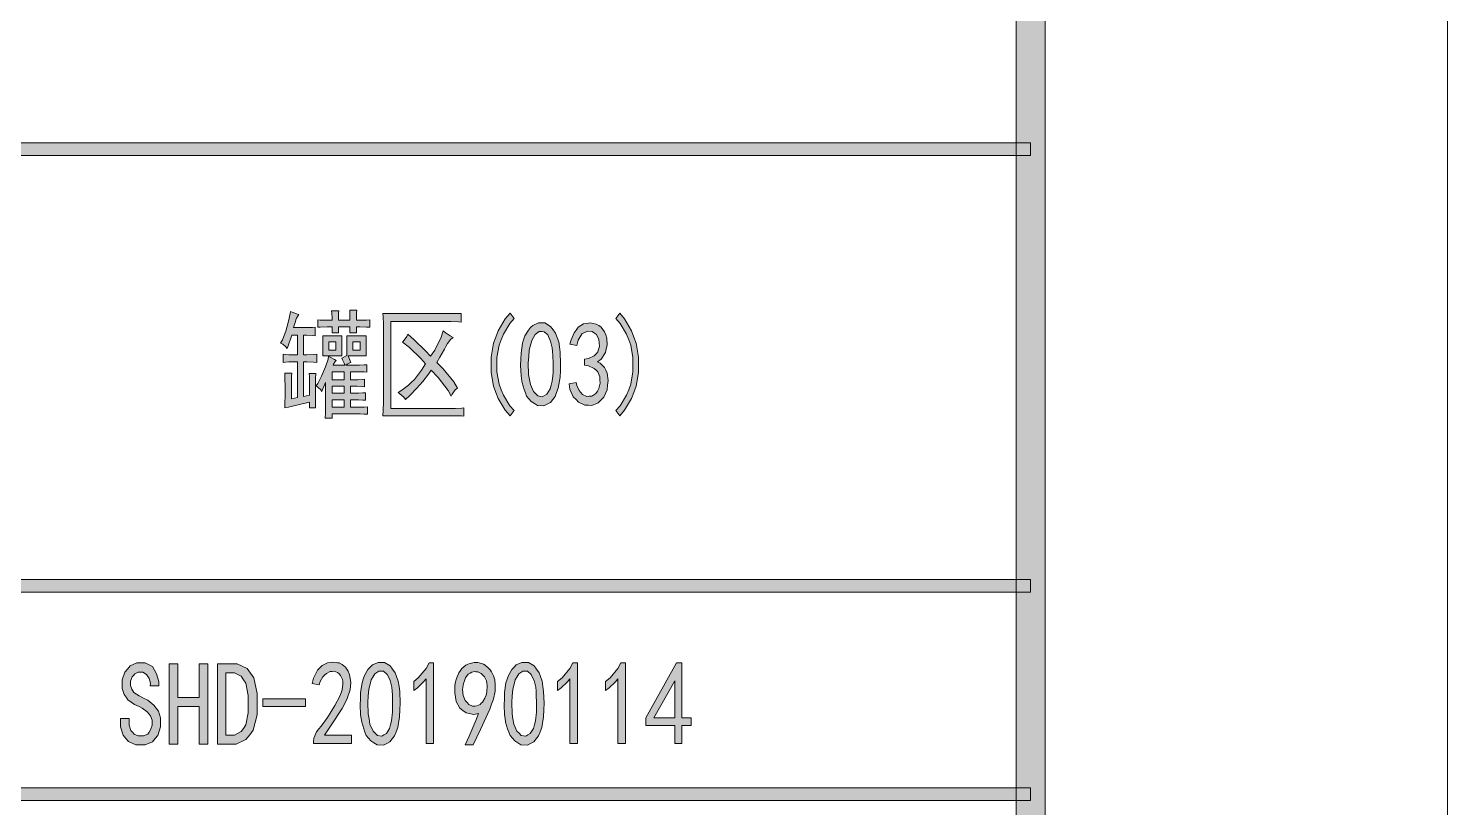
# Model space of a CAD drawing. Header units: millimetres. Extents: x 0 to 586, y 0 to 414.
# Drawn here: x 552.07 to 585.63, y 41.14 to 59.56 of the extents above; entities that cross this region are included whole.
import ezdxf

# ---------------------------------------------------------------- set-up
doc = ezdxf.new("R2010")
doc.units = ezdxf.units.MM

msp = doc.modelspace()

# ---------------------------------------------------------------- hatches: boundary and pattern name
h = msp.add_hatch(color=0)
h.dxf.hatch_style = 2
h.paths.add_polyline_path([(576.117861, 9.514417), (575.429944, 10.205861), (575.429944, 403.877639), (576.117861, 404.569083)])
h = msp.add_hatch(color=0)
h.dxf.hatch_style = 2
h.paths.add_polyline_path([(541.390417, 56.560861), (541.390417, 56.857194), (575.772139, 56.857194), (575.772139, 56.560861)])
h = msp.add_hatch(color=0)
h.dxf.hatch_style = 2
h.paths.add_polyline_path([(558.8635, 50.595389), (558.722389, 50.595389), (558.722389, 50.725917), (558.517778, 50.676528), (558.224972, 50.6095), (558.136778, 50.595389), (558.140306, 50.694167), (558.147361, 50.888194), (558.147361, 50.983444), (558.147361, 51.082222), (558.140306, 51.297417), (558.136778, 51.413833), (558.306111, 51.413833), (558.299056, 51.343278), (558.295528, 51.191583), (558.295528, 51.113972), (558.295528, 50.803528), (558.436639, 50.838806), (558.436639, 51.678417), (558.270833, 51.678417), (558.235556, 51.678417), (558.150889, 51.674889), (558.1015, 51.667833), (558.1015, 51.858333), (558.150889, 51.851278), (558.235556, 51.844222), (558.270833, 51.844222), (558.436639, 51.844222), (558.436639, 52.309889), (558.306111, 52.309889), (558.277889, 52.239333), (558.221444, 52.084111), (558.189694, 51.999444), (558.165, 52.034722), (558.087389, 52.094694), (558.038, 52.122917), (558.083861, 52.204056), (558.161472, 52.408667), (558.193222, 52.525083), (558.2285, 52.645028), (558.263778, 52.821417), (558.270833, 52.874333), (558.313167, 52.853167), (558.415472, 52.814361), (558.471917, 52.796722), (558.45075, 52.775556), (558.415472, 52.715583), (558.401361, 52.676778), (558.390778, 52.637972), (558.359028, 52.542722), (558.341389, 52.489806), (558.623611, 52.489806), (558.676528, 52.489806), (558.792944, 52.493333), (558.852917, 52.500389), (558.852917, 52.299306), (558.789417, 52.306361), (558.651833, 52.309889), (558.581278, 52.309889), (558.581278, 51.844222), (558.658889, 51.844222), (558.814111, 51.851278), (558.891722, 51.858333), (558.891722, 51.667833), (558.814111, 51.674889), (558.658889, 51.678417), (558.581278, 51.678417), (558.581278, 50.859972), (558.722389, 50.891722), (558.722389, 51.124556), (558.722389, 51.191583), (558.718861, 51.329167), (558.711806, 51.40325), (558.874083, 51.40325), (558.8635, 51.279778)])
h = msp.add_hatch(color=0)
h.dxf.hatch_style = 2
h.paths.add_polyline_path([(559.837167, 52.899028), (559.833639, 52.835528), (559.830111, 52.719111), (559.830111, 52.666194), (559.907722, 52.666194), (560.07, 52.669722), (560.147611, 52.676778), (560.147611, 52.500389), (560.07, 52.503917), (559.907722, 52.510972), (559.830111, 52.510972), (559.830111, 52.366333), (559.678417, 52.366333), (559.678417, 52.510972), (559.40325, 52.510972), (559.40325, 52.366333), (559.255083, 52.366333), (559.255083, 52.510972), (559.142194, 52.510972), (558.972861, 52.503917), (558.916417, 52.500389), (558.916417, 52.676778), (558.972861, 52.669722), (559.142194, 52.666194), (559.255083, 52.666194), (559.255083, 52.719111), (559.248028, 52.832), (559.2445, 52.888444), (559.413833, 52.888444), (559.406778, 52.832), (559.40325, 52.719111), (559.40325, 52.666194), (559.678417, 52.666194), (559.678417, 52.719111), (559.674889, 52.835528), (559.671361, 52.899028)])
h = msp.add_hatch(color=0)
h.dxf.hatch_style = 2
h.paths.add_polyline_path([(562.310139, 52.620333), (562.243111, 52.627389), (562.066722, 52.630917), (561.957361, 52.630917), (560.645028, 52.630917), (560.645028, 50.581278), (562.087889, 50.581278), (562.176083, 50.581278), (562.320722, 50.588333), (562.373639, 50.595389), (562.373639, 50.394306), (562.313667, 50.401361), (562.1655, 50.404889), (562.07025, 50.404889), (560.458056, 50.404889), (560.461583, 50.538944), (560.468639, 50.732972), (560.468639, 50.792944), (560.468639, 52.475694), (560.468639, 52.570944), (560.461583, 52.743806), (560.458056, 52.821417), (562.310139, 52.821417)])
h = msp.add_hatch(color=0)
h.dxf.hatch_style = 2
h.paths.add_polyline_path([(563.558972, 50.528361), (563.463722, 50.404889), (563.350833, 50.538944), (563.185028, 50.814111), (563.128583, 50.95875), (563.075667, 51.103389), (563.019222, 51.431472), (563.019222, 51.611389), (563.019222, 51.794833), (563.075667, 52.122917), (563.128583, 52.267556), (563.185028, 52.412194), (563.350833, 52.694417), (563.463722, 52.832), (563.558972, 52.708528), (563.456667, 52.588583), (563.304972, 52.334583), (563.255583, 52.204056), (563.202667, 52.077056), (563.153278, 51.780722), (563.153278, 51.611389), (563.153278, 51.445583), (563.202667, 51.14925), (563.255583, 51.018722), (563.304972, 50.891722), (563.456667, 50.644778)])
h = msp.add_hatch(color=0)
h.dxf.hatch_style = 2
h.paths.add_polyline_path([(566.501139, 51.611389), (566.501139, 51.431472), (566.444694, 51.103389), (566.391778, 50.95875), (566.335333, 50.814111), (566.169528, 50.538944), (566.060167, 50.404889), (565.961389, 50.528361), (566.063694, 50.644778), (566.215389, 50.891722), (566.268306, 51.018722), (566.317694, 51.14925), (566.367083, 51.445583), (566.367083, 51.611389), (566.367083, 51.780722), (566.317694, 52.077056), (566.268306, 52.204056), (566.215389, 52.334583), (566.063694, 52.588583), (565.961389, 52.708528), (566.060167, 52.832), (566.169528, 52.694417), (566.335333, 52.412194), (566.391778, 52.267556), (566.444694, 52.122917), (566.501139, 51.794833)])
h = msp.add_hatch(color=0)
h.dxf.hatch_style = 2
h.paths.add_polyline_path([(561.043667, 52.334583), (561.198889, 52.200528), (561.467, 51.939472), (561.583417, 51.812472), (561.685722, 51.960639), (561.837417, 52.2605), (561.883278, 52.412194), (561.932667, 52.373389), (562.049083, 52.295778), (562.116111, 52.256972), (562.066722, 52.218167), (561.982056, 52.112333), (561.946778, 52.045306), (561.9115, 51.978278), (561.805667, 51.791306), (561.735111, 51.667833), (561.883278, 51.512611), (562.130222, 51.209222), (562.221944, 51.057528), (562.169028, 51.015194), (562.094944, 50.919944), (562.07025, 50.870556), (561.999694, 51.004611), (561.766861, 51.308), (561.601056, 51.480861), (561.534028, 51.385611), (561.399972, 51.21275), (561.332944, 51.135139), (561.262389, 51.057528), (561.093056, 50.888194), (560.99075, 50.792944), (560.951944, 50.842333), (560.860222, 50.927), (560.814361, 50.95875), (560.902556, 51.008139), (561.061306, 51.128083), (561.131861, 51.198639), (561.202417, 51.265667), (561.37175, 51.484389), (561.467, 51.636083), (561.357639, 51.763083), (561.082472, 52.017083), (560.920194, 52.144083), (560.962528, 52.189944), (561.026028, 52.281667)])
h = msp.add_hatch(color=0)
h.paths.add_polyline_path([(563.717722, 51.741917), (563.724778, 51.886556), (563.756528, 52.119389), (563.78475, 52.204056), (563.812972, 52.29225), (563.897639, 52.433361), (563.950556, 52.489806), (564.003472, 52.542722), (564.134, 52.599167), (564.211611, 52.599167), (564.289222, 52.599167), (564.423278, 52.518028), (564.479722, 52.436889), (564.539694, 52.359278), (564.613778, 52.154667), (564.631417, 52.034722), (564.649056, 51.91125), (564.659639, 51.632556), (564.652583, 51.473806), (564.649056, 51.315056), (564.603194, 51.057528), (564.564389, 50.95875), (564.529111, 50.859972), (564.416222, 50.722389), (564.338611, 50.683583), (564.264528, 50.644778), (564.112833, 50.651833), (564.03875, 50.697694), (563.964667, 50.747083), (563.855306, 50.870556), (563.827083, 50.948167), (563.795333, 51.025778), (563.749472, 51.188056), (563.735361, 51.27625), (563.724778, 51.360917), (563.714194, 51.59375)])
h.paths.add_polyline_path([(563.904694, 51.805417), (563.890583, 51.653722), (563.901167, 51.382083), (563.922333, 51.265667), (563.9435, 51.145722), (564.017583, 50.976389), (564.0705, 50.927), (564.119889, 50.877611), (564.225722, 50.856444), (564.278639, 50.888194), (564.331556, 50.916417), (564.409167, 51.039889), (564.433861, 51.131611), (564.458556, 51.223333), (564.479722, 51.420889), (564.479722, 51.53025), (564.479722, 51.639611), (564.476194, 51.833639), (564.469139, 51.921833), (564.462083, 52.010028), (564.41975, 52.172306), (564.388, 52.242861), (564.35625, 52.316944), (564.268056, 52.391028), (564.211611, 52.394556), (564.155167, 52.398083), (564.059917, 52.327528), (564.017583, 52.256972), (563.97525, 52.182889), (563.918806, 51.960639)])
h = msp.add_hatch(color=0)
h.dxf.hatch_style = 2
h.paths.add_polyline_path([(564.860722, 51.159833), (565.023, 51.191583), (565.040639, 51.121028), (565.097083, 51.001083), (565.135889, 50.955222), (565.178222, 50.905833), (565.277, 50.8635), (565.336972, 50.867028), (565.396944, 50.867028), (565.492194, 50.930528), (565.527472, 50.986972), (565.56275, 51.046944), (565.5945, 51.177472), (565.587444, 51.251556), (565.583917, 51.329167), (565.538056, 51.445583), (565.495722, 51.484389), (565.453389, 51.526722), (565.319333, 51.586694), (565.224083, 51.600806), (565.224083, 51.745444), (565.319333, 51.756028), (565.453389, 51.819528), (565.495722, 51.868917), (565.538056, 51.918306), (565.576861, 52.048833), (565.569806, 52.126444), (565.566278, 52.207583), (565.509833, 52.324), (565.456917, 52.359278), (565.404, 52.398083), (565.291111, 52.405139), (565.231139, 52.376917), (565.171167, 52.348694), (565.075917, 52.193472), (565.040639, 52.066472), (564.878361, 52.10175), (564.906583, 52.200528), (564.980667, 52.366333), (565.026528, 52.433361), (565.072389, 52.500389), (565.199389, 52.578), (565.277, 52.588583), (565.358139, 52.599167), (565.49925, 52.574472), (565.559222, 52.539194), (565.619194, 52.500389), (565.700333, 52.391028), (565.725028, 52.316944), (565.749722, 52.242861), (565.756778, 52.077056), (565.739139, 51.988861), (565.7215, 51.900667), (565.619194, 51.745444), (565.534528, 51.678417), (565.598028, 51.646667), (565.693278, 51.547889), (565.725028, 51.480861), (565.760306, 51.413833), (565.781472, 51.240972), (565.770889, 51.131611), (565.760306, 51.02225), (565.682694, 50.849389), (565.615667, 50.782361), (565.548639, 50.715333), (565.396944, 50.651833), (565.315806, 50.655361), (565.231139, 50.658889), (565.082972, 50.725917), (565.023, 50.789417), (564.9595, 50.852917), (564.878361, 51.036361)])
h = msp.add_hatch(color=0)
h.paths.add_polyline_path([(558.881139, 51.113972), (558.919944, 51.170417), (559.008139, 51.33975), (559.054, 51.452639), (559.099861, 51.565528), (559.159833, 51.745444), (559.173944, 51.812472), (559.223333, 51.78425), (559.311528, 51.734861), (559.350333, 51.713694), (559.325639, 51.685472), (559.290361, 51.629028), (559.279778, 51.600806), (559.554944, 51.600806), (559.537306, 51.646667), (559.502028, 51.727806), (559.484389, 51.766611), (559.607861, 51.833639), (559.607861, 52.299306), (560.059417, 52.299306), (560.059417, 51.823056), (559.636083, 51.823056), (559.696056, 51.667833), (559.671361, 51.65725), (559.611389, 51.6255), (559.579639, 51.600806), (559.854806, 51.600806), (559.900667, 51.600806), (560.010028, 51.607861), (560.077056, 51.611389), (560.077056, 51.435), (560.010028, 51.442056), (559.900667, 51.445583), (559.854806, 51.445583), (559.689, 51.445583), (559.689, 51.258611), (559.819528, 51.258611), (559.865389, 51.258611), (559.967694, 51.265667), (560.024139, 51.269194), (560.024139, 51.092806), (559.953583, 51.096333), (559.851278, 51.103389), (559.819528, 51.103389), (559.689, 51.103389), (559.689, 50.937583), (559.837167, 50.937583), (559.883028, 50.937583), (559.985333, 50.944639), (560.041778, 50.948167), (560.041778, 50.771778), (559.985333, 50.775306), (559.883028, 50.782361), (559.837167, 50.782361), (559.689, 50.782361), (559.689, 50.605972), (559.907722, 50.605972), (559.932417, 50.605972), (560.024139, 50.6095), (560.094694, 50.616556), (560.094694, 50.440167), (560.010028, 50.443694), (559.918306, 50.45075), (559.907722, 50.45075), (559.255083, 50.45075), (559.255083, 50.351972), (559.092806, 50.351972), (559.099861, 50.478972), (559.103389, 50.644778), (559.103389, 50.683583), (559.103389, 51.191583), (559.08575, 51.14925), (559.039889, 51.043417), (559.015194, 50.983444), (558.986972, 51.015194), (558.919944, 51.082222)])
h.paths.add_polyline_path([(559.537306, 51.258611), (559.537306, 51.445583), (559.255083, 51.445583), (559.255083, 51.258611)])
h.paths.add_polyline_path([(559.537306, 50.605972), (559.537306, 50.782361), (559.255083, 50.782361), (559.255083, 50.605972)])
h.paths.add_polyline_path([(559.537306, 50.937583), (559.537306, 51.103389), (559.255083, 51.103389), (559.255083, 50.937583)])
h.paths.add_polyline_path([(559.918306, 51.957111), (559.918306, 52.154667), (559.748972, 52.154667), (559.748972, 51.957111)])
h = msp.add_hatch(color=0)
h.paths.add_polyline_path([(559.484389, 51.823056), (559.039889, 51.823056), (559.039889, 52.299306), (559.484389, 52.299306)])
h.paths.add_polyline_path([(559.343278, 51.957111), (559.343278, 52.154667), (559.181, 52.154667), (559.181, 51.957111)])
h = msp.add_hatch(color=0)
h.dxf.hatch_style = 2
h.paths.add_polyline_path([(575.772139, 46.534917), (575.772139, 46.238583), (541.390417, 46.238583), (541.390417, 46.534917)])
h = msp.add_hatch(color=0)
h.dxf.hatch_style = 2
h.paths.add_polyline_path([(555.201667, 43.18), (555.201667, 43.053), (555.138167, 42.848389), (555.074667, 42.774306), (555.011167, 42.700222), (554.834778, 42.626139), (554.725417, 42.626139), (554.612528, 42.626139), (554.439667, 42.70375), (554.379694, 42.781361), (554.316194, 42.858972), (554.256222, 43.053), (554.256222, 43.169417), (554.256222, 43.247028), (554.457306, 43.247028), (554.457306, 43.18), (554.457306, 43.095333), (554.499639, 42.968333), (554.538444, 42.926), (554.57725, 42.880139), (554.6725, 42.837806), (554.725417, 42.837806), (554.795972, 42.837806), (554.898278, 42.883667), (554.933556, 42.929528), (554.965306, 42.978917), (555.000583, 43.091806), (555.000583, 43.158833), (555.000583, 43.21175), (554.95825, 43.314056), (554.919444, 43.363444), (554.880639, 43.409306), (554.764222, 43.493972), (554.690139, 43.532778), (554.584306, 43.582167), (554.429083, 43.695056), (554.383222, 43.755028), (554.337361, 43.815), (554.2915, 43.959639), (554.2915, 44.044306), (554.2915, 44.160722), (554.355, 44.347694), (554.4185, 44.41825), (554.482, 44.492333), (554.637222, 44.562889), (554.725417, 44.562889), (554.838306, 44.562889), (555.007639, 44.478222), (555.057028, 44.393556), (555.106417, 44.305361), (555.159333, 44.121917), (555.159333, 44.019611), (554.954722, 44.019611), (554.95825, 44.083111), (554.933556, 44.192472), (554.901806, 44.241861), (554.870056, 44.29125), (554.781861, 44.344167), (554.725417, 44.344167), (554.6725, 44.344167), (554.587833, 44.305361), (554.556083, 44.270083), (554.524333, 44.234806), (554.492583, 44.136028), (554.492583, 44.076056), (554.492583, 44.026667), (554.517278, 43.942), (554.541972, 43.906722), (554.566667, 43.867917), (554.693667, 43.78325), (554.795972, 43.733861), (554.89475, 43.684472), (555.042917, 43.564528), (555.095833, 43.493972), (555.14875, 43.426944), (555.201667, 43.268194)])
h = msp.add_hatch(color=0)
h.dxf.hatch_style = 2
h.paths.add_polyline_path([(556.319972, 42.647306), (556.115361, 42.647306), (556.115361, 43.532778), (555.610889, 43.532778), (555.610889, 42.647306), (555.406278, 42.647306), (555.406278, 44.541722), (555.610889, 44.541722), (555.610889, 43.744444), (556.115361, 43.744444), (556.115361, 44.541722), (556.319972, 44.541722)])
h = msp.add_hatch(color=0)
h.paths.add_polyline_path([(557.480611, 43.589222), (557.480611, 43.335222), (557.392417, 42.971861), (557.30775, 42.8625), (557.219556, 42.756667), (556.99025, 42.647306), (556.842083, 42.647306), (556.542222, 42.647306), (556.542222, 44.541722), (556.842083, 44.541722), (557.007889, 44.541722), (557.247778, 44.432361), (557.325389, 44.319472), (557.403, 44.210111), (557.480611, 43.843222)])
h.paths.add_polyline_path([(557.268944, 43.589222), (557.268944, 43.793833), (557.216028, 44.083111), (557.163111, 44.16425), (557.106667, 44.248917), (556.947917, 44.330056), (556.842083, 44.330056), (556.743306, 44.330056), (556.743306, 42.858972), (556.842083, 42.858972), (556.947917, 42.858972), (557.106667, 42.940111), (557.163111, 43.017722), (557.216028, 43.098861), (557.268944, 43.384611)])
h = msp.add_hatch(color=0)
h.dxf.hatch_style = 2
h.paths.add_polyline_path([(558.817639, 42.70375), (558.821167, 42.784889), (558.884667, 42.936583), (558.941111, 43.003611), (559.001083, 43.067111), (559.145722, 43.27525), (559.233917, 43.416361), (559.322111, 43.557472), (559.438528, 43.776194), (559.46675, 43.853806), (559.491444, 43.931417), (559.512611, 44.065472), (559.505556, 44.121917), (559.4985, 44.174833), (559.456167, 44.266556), (559.420889, 44.305361), (559.385611, 44.340639), (559.304472, 44.368861), (559.258611, 44.365333), (559.209222, 44.358278), (559.121028, 44.315944), (559.078694, 44.277139), (559.036361, 44.238333), (558.972861, 44.121917), (558.951694, 44.044306), (558.782361, 44.076056), (558.817639, 44.203056), (558.909361, 44.390028), (558.965806, 44.446472), (559.018722, 44.506444), (559.14925, 44.569944), (559.226861, 44.573472), (559.269194, 44.580528), (559.350333, 44.577), (559.385611, 44.569944), (559.420889, 44.562889), (559.494972, 44.524083), (559.53025, 44.492333), (559.569056, 44.460583), (559.632556, 44.368861), (559.65725, 44.308889), (559.678417, 44.248917), (559.699583, 44.10075), (559.692528, 44.016083), (559.685472, 43.931417), (559.614917, 43.723278), (559.554944, 43.606861), (559.491444, 43.486917), (559.251556, 43.112972), (559.075167, 42.858972), (559.713694, 42.858972), (559.713694, 42.657889), (558.817639, 42.657889)])
h = msp.add_hatch(color=0)
h.paths.add_polyline_path([(559.925361, 43.716222), (559.928889, 43.864389), (559.964167, 44.097222), (559.992389, 44.181889), (560.020611, 44.266556), (560.10175, 44.407667), (560.158194, 44.464111), (560.211111, 44.520556), (560.341639, 44.573472), (560.41925, 44.573472), (560.496861, 44.573472), (560.630917, 44.495861), (560.687361, 44.414722), (560.747333, 44.333583), (560.821417, 44.1325), (560.839056, 44.009028), (560.856694, 43.889083), (560.867278, 43.610389), (560.860222, 43.451639), (560.853167, 43.292889), (560.810833, 43.035361), (560.772028, 42.936583), (560.733222, 42.837806), (560.620333, 42.696694), (560.54625, 42.657889), (560.472167, 42.619083), (560.320472, 42.629667), (560.246389, 42.675528), (560.168778, 42.721389), (560.062944, 42.848389), (560.031194, 42.926), (560.002972, 43.003611), (559.957111, 43.165889), (559.943, 43.250556), (559.928889, 43.33875), (559.921833, 43.571583)])
h.paths.add_polyline_path([(560.112333, 43.78325), (560.098222, 43.631556), (560.108806, 43.359917), (560.129972, 43.239972), (560.151139, 43.120028), (560.225222, 42.950694), (560.274611, 42.901306), (560.327528, 42.851917), (560.429833, 42.834278), (560.48275, 42.8625), (560.539194, 42.89425), (560.613278, 43.017722), (560.637972, 43.105917), (560.662667, 43.197639), (560.687361, 43.398722), (560.687361, 43.504556), (560.687361, 43.613917), (560.680306, 43.811472), (560.67325, 43.899667), (560.669722, 43.987861), (560.627389, 44.150139), (560.595639, 44.220694), (560.560361, 44.29125), (560.472167, 44.368861), (560.41925, 44.368861), (560.362806, 44.372389), (560.264028, 44.305361), (560.221694, 44.231278), (560.179361, 44.160722), (560.126444, 43.934944)])
h = msp.add_hatch(color=0)
h.dxf.hatch_style = 2
h.paths.add_polyline_path([(561.477583, 44.188944), (561.417611, 44.114861), (561.272972, 43.977278), (561.184778, 43.91025), (561.184778, 44.121917), (561.294139, 44.213639), (561.477583, 44.435889), (561.548139, 44.562889), (561.653972, 44.562889), (561.653972, 42.657889), (561.477583, 42.657889)])
h = msp.add_hatch(color=0)
h.paths.add_polyline_path([(562.398333, 42.626139), (562.497111, 42.83075), (562.655861, 43.201167), (562.715833, 43.366972), (562.606472, 43.345806), (562.423028, 43.381083), (562.348944, 43.441056), (562.274861, 43.4975), (562.186667, 43.65625), (562.172556, 43.755028), (562.158444, 43.853806), (562.158444, 44.033722), (562.176083, 44.114861), (562.193722, 44.196), (562.250167, 44.330056), (562.288972, 44.382972), (562.32425, 44.432361), (562.415972, 44.509972), (562.468889, 44.531139), (562.521806, 44.552306), (562.617056, 44.573472), (562.659389, 44.573472), (562.701722, 44.573472), (562.786389, 44.552306), (562.83225, 44.531139), (562.878111, 44.509972), (562.955722, 44.442944), (562.991, 44.397083), (563.026278, 44.35475), (563.075667, 44.263028), (563.089778, 44.213639), (563.103889, 44.167778), (563.114472, 44.047833), (563.114472, 43.970222), (563.114472, 43.896139), (563.072139, 43.705639), (563.026278, 43.589222), (562.983944, 43.472806), (562.765222, 42.9895), (562.592361, 42.626139)])
h.paths.add_polyline_path([(562.348944, 43.867917), (562.356, 43.793833), (562.405389, 43.673889), (562.447722, 43.628028), (562.490056, 43.582167), (562.57825, 43.539833), (562.627639, 43.543361), (562.677028, 43.550417), (562.754639, 43.582167), (562.782861, 43.610389), (562.811083, 43.638611), (562.867528, 43.733861), (562.89575, 43.800889), (562.913389, 43.882028), (562.920444, 44.023139), (562.913389, 44.083111), (562.902806, 44.139556), (562.856944, 44.238333), (562.818139, 44.277139), (562.782861, 44.315944), (562.698194, 44.35475), (562.655861, 44.35475), (562.627639, 44.358278), (562.560611, 44.344167), (562.518278, 44.319472), (562.475944, 44.298306), (562.408917, 44.210111), (562.384222, 44.143083), (562.359528, 44.076056), (562.341889, 43.938472)])
h = msp.add_hatch(color=0)
h.paths.add_polyline_path([(563.329667, 43.716222), (563.333194, 43.864389), (563.364944, 44.097222), (563.396694, 44.181889), (563.424917, 44.266556), (563.506056, 44.407667), (563.558972, 44.464111), (563.611889, 44.520556), (563.742417, 44.573472), (563.820028, 44.573472), (563.897639, 44.573472), (564.031694, 44.495861), (564.091667, 44.414722), (564.148111, 44.333583), (564.222194, 44.1325), (564.239833, 44.009028), (564.257472, 43.889083), (564.271583, 43.610389), (564.264528, 43.451639), (564.257472, 43.292889), (564.211611, 43.035361), (564.176333, 42.936583), (564.137528, 42.837806), (564.024639, 42.696694), (563.950556, 42.657889), (563.872944, 42.619083), (563.72125, 42.629667), (563.647167, 42.675528), (563.573083, 42.721389), (563.46725, 42.848389), (563.4355, 42.926), (563.40375, 43.003611), (563.357889, 43.165889), (563.347306, 43.250556), (563.333194, 43.33875), (563.322611, 43.571583)])
h.paths.add_polyline_path([(563.513111, 43.78325), (563.502528, 43.631556), (563.509583, 43.359917), (563.53075, 43.239972), (563.555444, 43.120028), (563.626, 42.950694), (563.678917, 42.901306), (563.728306, 42.851917), (563.834139, 42.834278), (563.887056, 42.8625), (563.939972, 42.89425), (564.017583, 43.017722), (564.042278, 43.105917), (564.066972, 43.197639), (564.091667, 43.398722), (564.091667, 43.504556), (564.091667, 43.613917), (564.084611, 43.811472), (564.077556, 43.899667), (564.0705, 43.987861), (564.031694, 44.150139), (563.996417, 44.220694), (563.964667, 44.29125), (563.876472, 44.368861), (563.820028, 44.368861), (563.763583, 44.372389), (563.668333, 44.305361), (563.626, 44.231278), (563.583667, 44.160722), (563.527222, 43.934944)])
h = msp.add_hatch(color=0)
h.dxf.hatch_style = 2
h.paths.add_polyline_path([(564.878361, 44.188944), (564.821917, 44.114861), (564.67375, 43.977278), (564.585556, 43.91025), (564.585556, 44.121917), (564.698444, 44.213639), (564.878361, 44.435889), (564.948917, 44.562889), (565.05475, 44.562889), (565.05475, 42.657889), (564.878361, 42.657889)])
h = msp.add_hatch(color=0)
h.dxf.hatch_style = 2
h.paths.add_polyline_path([(566.014306, 44.188944), (565.954333, 44.114861), (565.809694, 43.977278), (565.7215, 43.91025), (565.7215, 44.121917), (565.830861, 44.213639), (566.014306, 44.435889), (566.084861, 44.562889), (566.190694, 44.562889), (566.190694, 42.657889), (566.014306, 42.657889)])
h = msp.add_hatch(color=0)
h.paths.add_polyline_path([(567.361917, 43.081222), (566.677528, 43.081222), (566.677528, 43.268194), (567.397194, 44.562889), (567.527722, 44.562889), (567.527722, 43.268194), (567.742917, 43.268194), (567.742917, 43.081222), (567.527722, 43.081222), (567.527722, 42.657889), (567.361917, 42.657889)])
h.paths.add_polyline_path([(567.361917, 43.268194), (567.361917, 44.143083), (566.8645, 43.268194)])
h = msp.add_hatch(color=0)
h.dxf.hatch_style = 2
h.paths.add_polyline_path([(558.630667, 43.532778), (557.621722, 43.532778), (557.621722, 43.712694), (558.630667, 43.712694)])
h = msp.add_hatch(color=0)
h.dxf.hatch_style = 2
h.paths.add_polyline_path([(575.772139, 41.610139), (575.772139, 41.313806), (541.390417, 41.313806), (541.390417, 41.610139)])

# ---------------------------------------------------------------- linework, layer by layer
at = {"color": 0, "lineweight": 0}
for points in [[(0, 0), (585.632278, 0), (585.632278, 414.0835), (0, 414.0835)], [(576.117861, 9.514417), (575.429944, 10.205861), (575.429944, 403.877639), (576.117861, 404.569083)], [(541.390417, 56.560861), (541.390417, 56.857194), (575.772139, 56.857194), (575.772139, 56.560861)], [(558.8635, 50.595389), (558.722389, 50.595389), (558.722389, 50.725917), (558.517778, 50.676528), (558.224972, 50.6095), (558.136778, 50.595389), (558.140306, 50.694167), (558.147361, 50.888194), (558.147361, 50.983444), (558.147361, 51.082222), (558.140306, 51.297417), (558.136778, 51.413833), (558.306111, 51.413833), (558.299056, 51.343278), (558.295528, 51.191583), (558.295528, 51.113972), (558.295528, 50.803528), (558.436639, 50.838806), (558.436639, 51.678417), (558.270833, 51.678417), (558.235556, 51.678417), (558.150889, 51.674889), (558.1015, 51.667833), (558.1015, 51.858333), (558.150889, 51.851278), (558.235556, 51.844222), (558.270833, 51.844222), (558.436639, 51.844222), (558.436639, 52.309889), (558.306111, 52.309889), (558.277889, 52.239333), (558.221444, 52.084111), (558.189694, 51.999444), (558.165, 52.034722), (558.087389, 52.094694), (558.038, 52.122917), (558.083861, 52.204056), (558.161472, 52.408667), (558.193222, 52.525083), (558.2285, 52.645028), (558.263778, 52.821417), (558.270833, 52.874333), (558.313167, 52.853167), (558.415472, 52.814361), (558.471917, 52.796722), (558.45075, 52.775556), (558.415472, 52.715583), (558.401361, 52.676778), (558.390778, 52.637972), (558.359028, 52.542722), (558.341389, 52.489806), (558.623611, 52.489806), (558.676528, 52.489806), (558.792944, 52.493333), (558.852917, 52.500389), (558.852917, 52.299306), (558.789417, 52.306361), (558.651833, 52.309889), (558.581278, 52.309889), (558.581278, 51.844222), (558.658889, 51.844222), (558.814111, 51.851278), (558.891722, 51.858333), (558.891722, 51.667833), (558.814111, 51.674889), (558.658889, 51.678417), (558.581278, 51.678417), (558.581278, 50.859972), (558.722389, 50.891722), (558.722389, 51.124556), (558.722389, 51.191583), (558.718861, 51.329167), (558.711806, 51.40325), (558.874083, 51.40325), (558.8635, 51.279778)], [(559.837167, 52.899028), (559.833639, 52.835528), (559.830111, 52.719111), (559.830111, 52.666194), (559.907722, 52.666194), (560.07, 52.669722), (560.147611, 52.676778), (560.147611, 52.500389), (560.07, 52.503917), (559.907722, 52.510972), (559.830111, 52.510972), (559.830111, 52.366333), (559.678417, 52.366333), (559.678417, 52.510972), (559.40325, 52.510972), (559.40325, 52.366333), (559.255083, 52.366333), (559.255083, 52.510972), (559.142194, 52.510972), (558.972861, 52.503917), (558.916417, 52.500389), (558.916417, 52.676778), (558.972861, 52.669722), (559.142194, 52.666194), (559.255083, 52.666194), (559.255083, 52.719111), (559.248028, 52.832), (559.2445, 52.888444), (559.413833, 52.888444), (559.406778, 52.832), (559.40325, 52.719111), (559.40325, 52.666194), (559.678417, 52.666194), (559.678417, 52.719111), (559.674889, 52.835528), (559.671361, 52.899028)], [(562.310139, 52.620333), (562.243111, 52.627389), (562.066722, 52.630917), (561.957361, 52.630917), (560.645028, 52.630917), (560.645028, 50.581278), (562.087889, 50.581278), (562.176083, 50.581278), (562.320722, 50.588333), (562.373639, 50.595389), (562.373639, 50.394306), (562.313667, 50.401361), (562.1655, 50.404889), (562.07025, 50.404889), (560.458056, 50.404889), (560.461583, 50.538944), (560.468639, 50.732972), (560.468639, 50.792944), (560.468639, 52.475694), (560.468639, 52.570944), (560.461583, 52.743806), (560.458056, 52.821417), (562.310139, 52.821417)], [(563.558972, 50.528361), (563.463722, 50.404889), (563.350833, 50.538944), (563.185028, 50.814111), (563.128583, 50.95875), (563.075667, 51.103389), (563.019222, 51.431472), (563.019222, 51.611389), (563.019222, 51.794833), (563.075667, 52.122917), (563.128583, 52.267556), (563.185028, 52.412194), (563.350833, 52.694417), (563.463722, 52.832), (563.558972, 52.708528), (563.456667, 52.588583), (563.304972, 52.334583), (563.255583, 52.204056), (563.202667, 52.077056), (563.153278, 51.780722), (563.153278, 51.611389), (563.153278, 51.445583), (563.202667, 51.14925), (563.255583, 51.018722), (563.304972, 50.891722), (563.456667, 50.644778)], [(566.501139, 51.611389), (566.501139, 51.431472), (566.444694, 51.103389), (566.391778, 50.95875), (566.335333, 50.814111), (566.169528, 50.538944), (566.060167, 50.404889), (565.961389, 50.528361), (566.063694, 50.644778), (566.215389, 50.891722), (566.268306, 51.018722), (566.317694, 51.14925), (566.367083, 51.445583), (566.367083, 51.611389), (566.367083, 51.780722), (566.317694, 52.077056), (566.268306, 52.204056), (566.215389, 52.334583), (566.063694, 52.588583), (565.961389, 52.708528), (566.060167, 52.832), (566.169528, 52.694417), (566.335333, 52.412194), (566.391778, 52.267556), (566.444694, 52.122917), (566.501139, 51.794833)], [(561.043667, 52.334583), (561.198889, 52.200528), (561.467, 51.939472), (561.583417, 51.812472), (561.685722, 51.960639), (561.837417, 52.2605), (561.883278, 52.412194), (561.932667, 52.373389), (562.049083, 52.295778), (562.116111, 52.256972), (562.066722, 52.218167), (561.982056, 52.112333), (561.946778, 52.045306), (561.9115, 51.978278), (561.805667, 51.791306), (561.735111, 51.667833), (561.883278, 51.512611), (562.130222, 51.209222), (562.221944, 51.057528), (562.169028, 51.015194), (562.094944, 50.919944), (562.07025, 50.870556), (561.999694, 51.004611), (561.766861, 51.308), (561.601056, 51.480861), (561.534028, 51.385611), (561.399972, 51.21275), (561.332944, 51.135139), (561.262389, 51.057528), (561.093056, 50.888194), (560.99075, 50.792944), (560.951944, 50.842333), (560.860222, 50.927), (560.814361, 50.95875), (560.902556, 51.008139), (561.061306, 51.128083), (561.131861, 51.198639), (561.202417, 51.265667), (561.37175, 51.484389), (561.467, 51.636083), (561.357639, 51.763083), (561.082472, 52.017083), (560.920194, 52.144083), (560.962528, 52.189944), (561.026028, 52.281667)], [(563.717722, 51.741917), (563.724778, 51.886556), (563.756528, 52.119389), (563.78475, 52.204056), (563.812972, 52.29225), (563.897639, 52.433361), (563.950556, 52.489806), (564.003472, 52.542722), (564.134, 52.599167), (564.211611, 52.599167), (564.289222, 52.599167), (564.423278, 52.518028), (564.479722, 52.436889), (564.539694, 52.359278), (564.613778, 52.154667), (564.631417, 52.034722), (564.649056, 51.91125), (564.659639, 51.632556), (564.652583, 51.473806), (564.649056, 51.315056), (564.603194, 51.057528), (564.564389, 50.95875), (564.529111, 50.859972), (564.416222, 50.722389), (564.338611, 50.683583), (564.264528, 50.644778), (564.112833, 50.651833), (564.03875, 50.697694), (563.964667, 50.747083), (563.855306, 50.870556), (563.827083, 50.948167), (563.795333, 51.025778), (563.749472, 51.188056), (563.735361, 51.27625), (563.724778, 51.360917), (563.714194, 51.59375)], [(563.904694, 51.805417), (563.890583, 51.653722), (563.901167, 51.382083), (563.922333, 51.265667), (563.9435, 51.145722), (564.017583, 50.976389), (564.0705, 50.927), (564.119889, 50.877611), (564.225722, 50.856444), (564.278639, 50.888194), (564.331556, 50.916417), (564.409167, 51.039889), (564.433861, 51.131611), (564.458556, 51.223333), (564.479722, 51.420889), (564.479722, 51.53025), (564.479722, 51.639611), (564.476194, 51.833639), (564.469139, 51.921833), (564.462083, 52.010028), (564.41975, 52.172306), (564.388, 52.242861), (564.35625, 52.316944), (564.268056, 52.391028), (564.211611, 52.394556), (564.155167, 52.398083), (564.059917, 52.327528), (564.017583, 52.256972), (563.97525, 52.182889), (563.918806, 51.960639)], [(564.860722, 51.159833), (565.023, 51.191583), (565.040639, 51.121028), (565.097083, 51.001083), (565.135889, 50.955222), (565.178222, 50.905833), (565.277, 50.8635), (565.336972, 50.867028), (565.396944, 50.867028), (565.492194, 50.930528), (565.527472, 50.986972), (565.56275, 51.046944), (565.5945, 51.177472), (565.587444, 51.251556), (565.583917, 51.329167), (565.538056, 51.445583), (565.495722, 51.484389), (565.453389, 51.526722), (565.319333, 51.586694), (565.224083, 51.600806), (565.224083, 51.745444), (565.319333, 51.756028), (565.453389, 51.819528), (565.495722, 51.868917), (565.538056, 51.918306), (565.576861, 52.048833), (565.569806, 52.126444), (565.566278, 52.207583), (565.509833, 52.324), (565.456917, 52.359278), (565.404, 52.398083), (565.291111, 52.405139), (565.231139, 52.376917), (565.171167, 52.348694), (565.075917, 52.193472), (565.040639, 52.066472), (564.878361, 52.10175), (564.906583, 52.200528), (564.980667, 52.366333), (565.026528, 52.433361), (565.072389, 52.500389), (565.199389, 52.578), (565.277, 52.588583), (565.358139, 52.599167), (565.49925, 52.574472), (565.559222, 52.539194), (565.619194, 52.500389), (565.700333, 52.391028), (565.725028, 52.316944), (565.749722, 52.242861), (565.756778, 52.077056), (565.739139, 51.988861), (565.7215, 51.900667), (565.619194, 51.745444), (565.534528, 51.678417), (565.598028, 51.646667), (565.693278, 51.547889), (565.725028, 51.480861), (565.760306, 51.413833), (565.781472, 51.240972), (565.770889, 51.131611), (565.760306, 51.02225), (565.682694, 50.849389), (565.615667, 50.782361), (565.548639, 50.715333), (565.396944, 50.651833), (565.315806, 50.655361), (565.231139, 50.658889), (565.082972, 50.725917), (565.023, 50.789417), (564.9595, 50.852917), (564.878361, 51.036361)], [(558.881139, 51.113972), (558.919944, 51.170417), (559.008139, 51.33975), (559.054, 51.452639), (559.099861, 51.565528), (559.159833, 51.745444), (559.173944, 51.812472), (559.223333, 51.78425), (559.311528, 51.734861), (559.350333, 51.713694), (559.325639, 51.685472), (559.290361, 51.629028), (559.279778, 51.600806), (559.554944, 51.600806), (559.537306, 51.646667), (559.502028, 51.727806), (559.484389, 51.766611), (559.607861, 51.833639), (559.607861, 52.299306), (560.059417, 52.299306), (560.059417, 51.823056), (559.636083, 51.823056), (559.696056, 51.667833), (559.671361, 51.65725), (559.611389, 51.6255), (559.579639, 51.600806), (559.854806, 51.600806), (559.900667, 51.600806), (560.010028, 51.607861), (560.077056, 51.611389), (560.077056, 51.435), (560.010028, 51.442056), (559.900667, 51.445583), (559.854806, 51.445583), (559.689, 51.445583), (559.689, 51.258611), (559.819528, 51.258611), (559.865389, 51.258611), (559.967694, 51.265667), (560.024139, 51.269194), (560.024139, 51.092806), (559.953583, 51.096333), (559.851278, 51.103389), (559.819528, 51.103389), (559.689, 51.103389), (559.689, 50.937583), (559.837167, 50.937583), (559.883028, 50.937583), (559.985333, 50.944639), (560.041778, 50.948167), (560.041778, 50.771778), (559.985333, 50.775306), (559.883028, 50.782361), (559.837167, 50.782361), (559.689, 50.782361), (559.689, 50.605972), (559.907722, 50.605972), (559.932417, 50.605972), (560.024139, 50.6095), (560.094694, 50.616556), (560.094694, 50.440167), (560.010028, 50.443694), (559.918306, 50.45075), (559.907722, 50.45075), (559.255083, 50.45075), (559.255083, 50.351972), (559.092806, 50.351972), (559.099861, 50.478972), (559.103389, 50.644778), (559.103389, 50.683583), (559.103389, 51.191583), (559.08575, 51.14925), (559.039889, 51.043417), (559.015194, 50.983444), (558.986972, 51.015194), (558.919944, 51.082222)], [(559.484389, 51.823056), (559.039889, 51.823056), (559.039889, 52.299306), (559.484389, 52.299306)], [(559.343278, 51.957111), (559.343278, 52.154667), (559.181, 52.154667), (559.181, 51.957111)], [(559.918306, 51.957111), (559.918306, 52.154667), (559.748972, 52.154667), (559.748972, 51.957111)], [(559.537306, 51.258611), (559.537306, 51.445583), (559.255083, 51.445583), (559.255083, 51.258611)], [(559.537306, 50.937583), (559.537306, 51.103389), (559.255083, 51.103389), (559.255083, 50.937583)], [(559.537306, 50.605972), (559.537306, 50.782361), (559.255083, 50.782361), (559.255083, 50.605972)], [(575.772139, 46.534917), (575.772139, 46.238583), (541.390417, 46.238583), (541.390417, 46.534917)], [(555.201667, 43.18), (555.201667, 43.053), (555.138167, 42.848389), (555.074667, 42.774306), (555.011167, 42.700222), (554.834778, 42.626139), (554.725417, 42.626139), (554.612528, 42.626139), (554.439667, 42.70375), (554.379694, 42.781361), (554.316194, 42.858972), (554.256222, 43.053), (554.256222, 43.169417), (554.256222, 43.247028), (554.457306, 43.247028), (554.457306, 43.18), (554.457306, 43.095333), (554.499639, 42.968333), (554.538444, 42.926), (554.57725, 42.880139), (554.6725, 42.837806), (554.725417, 42.837806), (554.795972, 42.837806), (554.898278, 42.883667), (554.933556, 42.929528), (554.965306, 42.978917), (555.000583, 43.091806), (555.000583, 43.158833), (555.000583, 43.21175), (554.95825, 43.314056), (554.919444, 43.363444), (554.880639, 43.409306), (554.764222, 43.493972), (554.690139, 43.532778), (554.584306, 43.582167), (554.429083, 43.695056), (554.383222, 43.755028), (554.337361, 43.815), (554.2915, 43.959639), (554.2915, 44.044306), (554.2915, 44.160722), (554.355, 44.347694), (554.4185, 44.41825), (554.482, 44.492333), (554.637222, 44.562889), (554.725417, 44.562889), (554.838306, 44.562889), (555.007639, 44.478222), (555.057028, 44.393556), (555.106417, 44.305361), (555.159333, 44.121917), (555.159333, 44.019611), (554.954722, 44.019611), (554.95825, 44.083111), (554.933556, 44.192472), (554.901806, 44.241861), (554.870056, 44.29125), (554.781861, 44.344167), (554.725417, 44.344167), (554.6725, 44.344167), (554.587833, 44.305361), (554.556083, 44.270083), (554.524333, 44.234806), (554.492583, 44.136028), (554.492583, 44.076056), (554.492583, 44.026667), (554.517278, 43.942), (554.541972, 43.906722), (554.566667, 43.867917), (554.693667, 43.78325), (554.795972, 43.733861), (554.89475, 43.684472), (555.042917, 43.564528), (555.095833, 43.493972), (555.14875, 43.426944), (555.201667, 43.268194)], [(556.319972, 42.647306), (556.115361, 42.647306), (556.115361, 43.532778), (555.610889, 43.532778), (555.610889, 42.647306), (555.406278, 42.647306), (555.406278, 44.541722), (555.610889, 44.541722), (555.610889, 43.744444), (556.115361, 43.744444), (556.115361, 44.541722), (556.319972, 44.541722)], [(557.480611, 43.589222), (557.480611, 43.335222), (557.392417, 42.971861), (557.30775, 42.8625), (557.219556, 42.756667), (556.99025, 42.647306), (556.842083, 42.647306), (556.542222, 42.647306), (556.542222, 44.541722), (556.842083, 44.541722), (557.007889, 44.541722), (557.247778, 44.432361), (557.325389, 44.319472), (557.403, 44.210111), (557.480611, 43.843222)], [(557.268944, 43.589222), (557.268944, 43.793833), (557.216028, 44.083111), (557.163111, 44.16425), (557.106667, 44.248917), (556.947917, 44.330056), (556.842083, 44.330056), (556.743306, 44.330056), (556.743306, 42.858972), (556.842083, 42.858972), (556.947917, 42.858972), (557.106667, 42.940111), (557.163111, 43.017722), (557.216028, 43.098861), (557.268944, 43.384611)], [(558.817639, 42.70375), (558.821167, 42.784889), (558.884667, 42.936583), (558.941111, 43.003611), (559.001083, 43.067111), (559.145722, 43.27525), (559.233917, 43.416361), (559.322111, 43.557472), (559.438528, 43.776194), (559.46675, 43.853806), (559.491444, 43.931417), (559.512611, 44.065472), (559.505556, 44.121917), (559.4985, 44.174833), (559.456167, 44.266556), (559.420889, 44.305361), (559.385611, 44.340639), (559.304472, 44.368861), (559.258611, 44.365333), (559.209222, 44.358278), (559.121028, 44.315944), (559.078694, 44.277139), (559.036361, 44.238333), (558.972861, 44.121917), (558.951694, 44.044306), (558.782361, 44.076056), (558.817639, 44.203056), (558.909361, 44.390028), (558.965806, 44.446472), (559.018722, 44.506444), (559.14925, 44.569944), (559.226861, 44.573472), (559.269194, 44.580528), (559.350333, 44.577), (559.385611, 44.569944), (559.420889, 44.562889), (559.494972, 44.524083), (559.53025, 44.492333), (559.569056, 44.460583), (559.632556, 44.368861), (559.65725, 44.308889), (559.678417, 44.248917), (559.699583, 44.10075), (559.692528, 44.016083), (559.685472, 43.931417), (559.614917, 43.723278), (559.554944, 43.606861), (559.491444, 43.486917), (559.251556, 43.112972), (559.075167, 42.858972), (559.713694, 42.858972), (559.713694, 42.657889), (558.817639, 42.657889)], [(559.925361, 43.716222), (559.928889, 43.864389), (559.964167, 44.097222), (559.992389, 44.181889), (560.020611, 44.266556), (560.10175, 44.407667), (560.158194, 44.464111), (560.211111, 44.520556), (560.341639, 44.573472), (560.41925, 44.573472), (560.496861, 44.573472), (560.630917, 44.495861), (560.687361, 44.414722), (560.747333, 44.333583), (560.821417, 44.1325), (560.839056, 44.009028), (560.856694, 43.889083), (560.867278, 43.610389), (560.860222, 43.451639), (560.853167, 43.292889), (560.810833, 43.035361), (560.772028, 42.936583), (560.733222, 42.837806), (560.620333, 42.696694), (560.54625, 42.657889), (560.472167, 42.619083), (560.320472, 42.629667), (560.246389, 42.675528), (560.168778, 42.721389), (560.062944, 42.848389), (560.031194, 42.926), (560.002972, 43.003611), (559.957111, 43.165889), (559.943, 43.250556), (559.928889, 43.33875), (559.921833, 43.571583)], [(560.112333, 43.78325), (560.098222, 43.631556), (560.108806, 43.359917), (560.129972, 43.239972), (560.151139, 43.120028), (560.225222, 42.950694), (560.274611, 42.901306), (560.327528, 42.851917), (560.429833, 42.834278), (560.48275, 42.8625), (560.539194, 42.89425), (560.613278, 43.017722), (560.637972, 43.105917), (560.662667, 43.197639), (560.687361, 43.398722), (560.687361, 43.504556), (560.687361, 43.613917), (560.680306, 43.811472), (560.67325, 43.899667), (560.669722, 43.987861), (560.627389, 44.150139), (560.595639, 44.220694), (560.560361, 44.29125), (560.472167, 44.368861), (560.41925, 44.368861), (560.362806, 44.372389), (560.264028, 44.305361), (560.221694, 44.231278), (560.179361, 44.160722), (560.126444, 43.934944)], [(561.477583, 44.188944), (561.417611, 44.114861), (561.272972, 43.977278), (561.184778, 43.91025), (561.184778, 44.121917), (561.294139, 44.213639), (561.477583, 44.435889), (561.548139, 44.562889), (561.653972, 44.562889), (561.653972, 42.657889), (561.477583, 42.657889)], [(562.398333, 42.626139), (562.497111, 42.83075), (562.655861, 43.201167), (562.715833, 43.366972), (562.606472, 43.345806), (562.423028, 43.381083), (562.348944, 43.441056), (562.274861, 43.4975), (562.186667, 43.65625), (562.172556, 43.755028), (562.158444, 43.853806), (562.158444, 44.033722), (562.176083, 44.114861), (562.193722, 44.196), (562.250167, 44.330056), (562.288972, 44.382972), (562.32425, 44.432361), (562.415972, 44.509972), (562.468889, 44.531139), (562.521806, 44.552306), (562.617056, 44.573472), (562.659389, 44.573472), (562.701722, 44.573472), (562.786389, 44.552306), (562.83225, 44.531139), (562.878111, 44.509972), (562.955722, 44.442944), (562.991, 44.397083), (563.026278, 44.35475), (563.075667, 44.263028), (563.089778, 44.213639), (563.103889, 44.167778), (563.114472, 44.047833), (563.114472, 43.970222), (563.114472, 43.896139), (563.072139, 43.705639), (563.026278, 43.589222), (562.983944, 43.472806), (562.765222, 42.9895), (562.592361, 42.626139)], [(562.348944, 43.867917), (562.356, 43.793833), (562.405389, 43.673889), (562.447722, 43.628028), (562.490056, 43.582167), (562.57825, 43.539833), (562.627639, 43.543361), (562.677028, 43.550417), (562.754639, 43.582167), (562.782861, 43.610389), (562.811083, 43.638611), (562.867528, 43.733861), (562.89575, 43.800889), (562.913389, 43.882028), (562.920444, 44.023139), (562.913389, 44.083111), (562.902806, 44.139556), (562.856944, 44.238333), (562.818139, 44.277139), (562.782861, 44.315944), (562.698194, 44.35475), (562.655861, 44.35475), (562.627639, 44.358278), (562.560611, 44.344167), (562.518278, 44.319472), (562.475944, 44.298306), (562.408917, 44.210111), (562.384222, 44.143083), (562.359528, 44.076056), (562.341889, 43.938472)], [(563.329667, 43.716222), (563.333194, 43.864389), (563.364944, 44.097222), (563.396694, 44.181889), (563.424917, 44.266556), (563.506056, 44.407667), (563.558972, 44.464111), (563.611889, 44.520556), (563.742417, 44.573472), (563.820028, 44.573472), (563.897639, 44.573472), (564.031694, 44.495861), (564.091667, 44.414722), (564.148111, 44.333583), (564.222194, 44.1325), (564.239833, 44.009028), (564.257472, 43.889083), (564.271583, 43.610389), (564.264528, 43.451639), (564.257472, 43.292889), (564.211611, 43.035361), (564.176333, 42.936583), (564.137528, 42.837806), (564.024639, 42.696694), (563.950556, 42.657889), (563.872944, 42.619083), (563.72125, 42.629667), (563.647167, 42.675528), (563.573083, 42.721389), (563.46725, 42.848389), (563.4355, 42.926), (563.40375, 43.003611), (563.357889, 43.165889), (563.347306, 43.250556), (563.333194, 43.33875), (563.322611, 43.571583)], [(563.513111, 43.78325), (563.502528, 43.631556), (563.509583, 43.359917), (563.53075, 43.239972), (563.555444, 43.120028), (563.626, 42.950694), (563.678917, 42.901306), (563.728306, 42.851917), (563.834139, 42.834278), (563.887056, 42.8625), (563.939972, 42.89425), (564.017583, 43.017722), (564.042278, 43.105917), (564.066972, 43.197639), (564.091667, 43.398722), (564.091667, 43.504556), (564.091667, 43.613917), (564.084611, 43.811472), (564.077556, 43.899667), (564.0705, 43.987861), (564.031694, 44.150139), (563.996417, 44.220694), (563.964667, 44.29125), (563.876472, 44.368861), (563.820028, 44.368861), (563.763583, 44.372389), (563.668333, 44.305361), (563.626, 44.231278), (563.583667, 44.160722), (563.527222, 43.934944)], [(564.878361, 44.188944), (564.821917, 44.114861), (564.67375, 43.977278), (564.585556, 43.91025), (564.585556, 44.121917), (564.698444, 44.213639), (564.878361, 44.435889), (564.948917, 44.562889), (565.05475, 44.562889), (565.05475, 42.657889), (564.878361, 42.657889)], [(566.014306, 44.188944), (565.954333, 44.114861), (565.809694, 43.977278), (565.7215, 43.91025), (565.7215, 44.121917), (565.830861, 44.213639), (566.014306, 44.435889), (566.084861, 44.562889), (566.190694, 44.562889), (566.190694, 42.657889), (566.014306, 42.657889)], [(567.361917, 43.081222), (566.677528, 43.081222), (566.677528, 43.268194), (567.397194, 44.562889), (567.527722, 44.562889), (567.527722, 43.268194), (567.742917, 43.268194), (567.742917, 43.081222), (567.527722, 43.081222), (567.527722, 42.657889), (567.361917, 42.657889)], [(567.361917, 43.268194), (567.361917, 44.143083), (566.8645, 43.268194)], [(558.630667, 43.532778), (557.621722, 43.532778), (557.621722, 43.712694), (558.630667, 43.712694)], [(575.772139, 41.610139), (575.772139, 41.313806), (541.390417, 41.313806), (541.390417, 41.610139)]]:
    msp.add_lwpolyline(points, close=True, dxfattribs=at)

doc.saveas('drawing.dxf')
